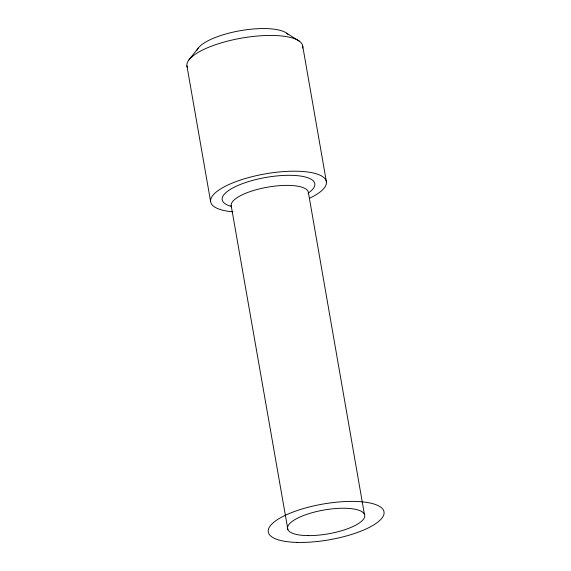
<?xml version="1.0" encoding="UTF-8"?>
<svg xmlns="http://www.w3.org/2000/svg" width="571" height="571" viewBox="0 0 571 571"><rect width="100%" height="100%" fill="white"/><g stroke="black" fill="none" stroke-linecap="round" stroke-linejoin="round"><path stroke-width="0.86" d="M188.93 59.919L198.187 48.128M286.521 33.132L299.304 41.141M302.73 46.18L326.419 181.921M308.397 192.527L364.384 514.178M231.184 205.61L287.891 529.667M186.91 65.793L210.606 201.542M232.882 211.848A58.742 18.151 -9.9 0 1 224.374 186.76A58.742 18.151 -9.9 0 1 307.905 172.035A58.742 18.151 -9.9 0 1 309.296 198.38M231.54 206.816A39.156 12.098 -9.9 0 1 268.327 187.045A39.156 12.098 -9.9 0 1 308.34 193.797M231.105 206.317A46.986 14.518 -9.9 0 1 236.473 186.132A46.986 14.518 -9.9 0 1 297.548 175.69A46.986 14.518 -9.9 0 1 308.126 193.141M187.445 67.606A58.742 18.151 -9.9 0 1 242.618 37.943A58.742 18.151 -9.9 0 1 302.644 48.085M196.838 50.555A46.993 14.518 -9.9 0 1 239.906 30.763A46.993 14.518 -9.9 0 1 287.891 34.353M308.097 535.612A39.156 12.098 -9.9 0 0 364.741 515.385A39.156 12.098 -9.9 0 0 305.578 514.778A39.156 12.098 -9.9 0 0 308.097 535.612M297.084 542.414A58.742 18.151 -9.9 0 0 384.09 512.829A58.742 18.151 -9.9 0 0 297.248 510.524A58.742 18.151 -9.9 0 0 297.084 542.414"/></g></svg>
